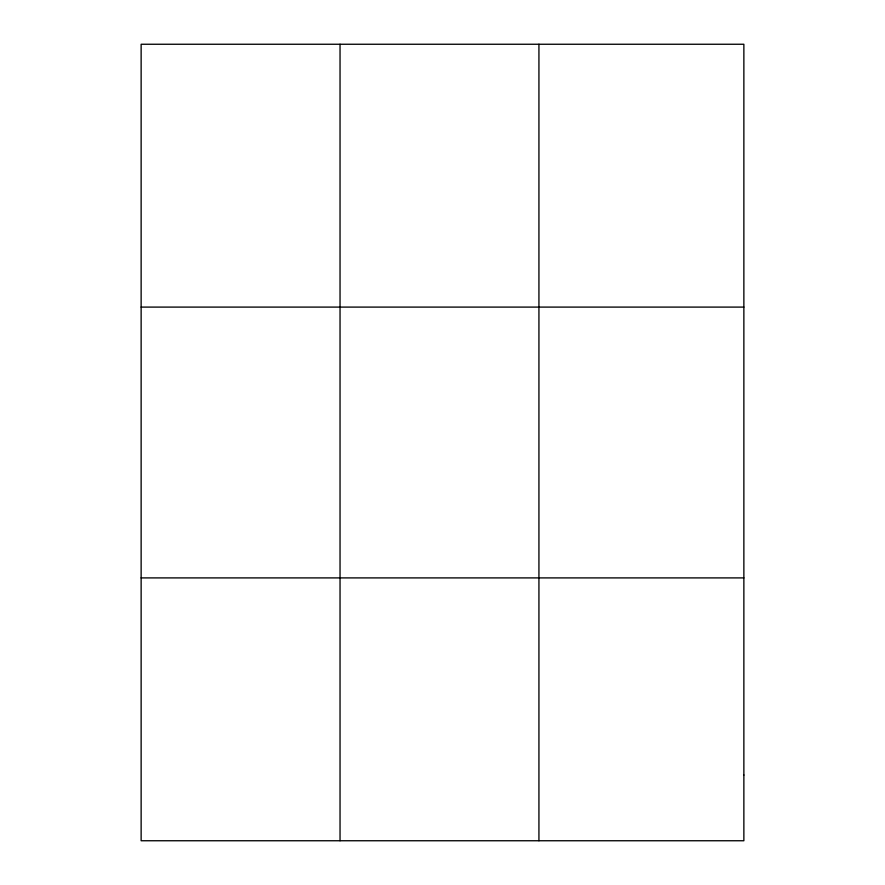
<?xml version="1.0" encoding="UTF-8"?>
<svg xmlns="http://www.w3.org/2000/svg" width="885" height="885" viewBox="0 0 885 885"><rect width="100%" height="100%" fill="white"/><g stroke="black" fill="none" stroke-linecap="round" stroke-linejoin="round"><path stroke-width="1.33" d="M340.039 840.75L340.039 44.25M538.932 840.75L538.932 44.25M141.135 307.095L743.865 307.095M141.135 577.905L743.865 577.905M743.865 775.039L743.865 840.75L141.135 840.75L141.135 44.25L743.865 44.25L743.865 775.039"/></g></svg>
